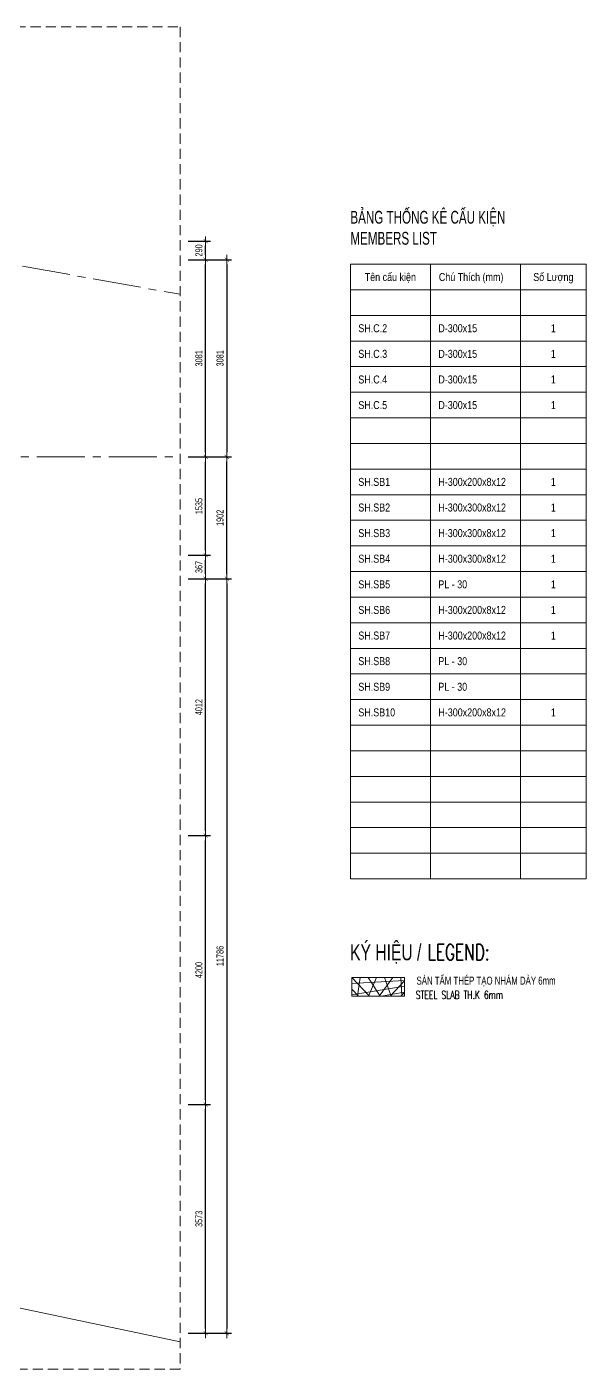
# Model space of a CAD drawing. Header units: millimetres. Extents: x 80771 to 163038, y -101774 to -59328.
# Drawn here: x 154299 to 163038, y -82866 to -61900 of the extents above; entities that cross this region are included whole.
import ezdxf
from ezdxf.enums import TextEntityAlignment as Align

# ---------------------------------------------------------------- set-up
doc = ezdxf.new("R2010")
doc.units = ezdxf.units.MM
doc.linetypes.add('CENTER2', pattern=[1.125, 0.75, -0.125, 0.125, -0.125])
doc.linetypes.add('HIDDEN2', pattern=[4.762499999999999, 3.175, -1.5875])
for name, color, linetype, lineweight in [('NDC_S-CONT', 3, 'Continuous', 20), ('NDC_S-HTCH-MAT', 8, 'Continuous', 15), ('NDC_S-TABL', 3, 'Continuous', 20), ('NDC_S-TEXT-EN', 2, 'Continuous', 20), ('NDC_S-TEXT-VIE', 7, 'Continuous', 20), ('NDC_S_AXIS', 5, 'CENTER2', 13), ('NDC_S_CONTINUOUS', 3, 'Continuous', 20), ('NDC_S_DIM', 1, 'Continuous', 15), ('NDC_S_HIDDEN', 8, 'HIDDEN2', 13)]:
    doc.layers.add(name, color=color, linetype=linetype, lineweight=lineweight)
doc.styles.add('NDC_ARIAL', font='arial.ttf', dxfattribs={"width": 0.85})
doc.styles.add('NDC_DIM', font='', dxfattribs={"width": 0.75})
doc.styles.add('NDC_EN TXT', font='romans.shx', dxfattribs={"width": 0.8})
doc.styles.add('NDC_VIE TXT', font='arial.ttf', dxfattribs={"width": 0.8})
doc.styles.get('NDC_DIM').set_extended_font_data('Dotum')
doc.dimstyles.new('NDC_dim_50', dxfattribs={"dimscale": 50, "dimtxt": 2.2, "dimasz": 1.5, "dimexe": 1.5, "dimexo": 2.5, "dimgap": 1, "dimtad": 1, "dimdec": 0, "dimzin": 0, "dimdsep": 46, "dimtxsty": 'NDC_DIM', "dimblk": 'DIMMARK', "dimcen": 0.09, "dimdle": 1.2, "dimclrd": 1, "dimclre": 1, "dimclrt": 3, "dimadec": 0, "dimazin": 0, "dimtfac": 1, "dimtdec": 0, "dimtix": 1, "dimtofl": 0, "dimtmove": 0, "dimatfit": 3, "dimfxl": 6, "dimfxlon": 1, "dimtolj": 1, "dimtzin": 0, "dimarcsym": 0})

# ---------------------------------------------------------------- blocks, each defined once
blk = doc.blocks.new('DIMMARK')
at = {"layer": 'NDC_S_DIM', "color": 1}
blk.add_line((-1.5, 0), (1, 0), dxfattribs=at)
at = {"layer": 'NDC_S_DIM', "color": 2, "const_width": 0.1}
blk.add_lwpolyline([(-0.4242640687119285, -0.4242640687119285), (0.4242640687119285, 0.4242640687119285)], dxfattribs=at)
blk = doc.blocks.new('*D14')
at = {"layer": 'Defpoints', "color": 0, "transparency": 16777216}
for p in [(156692.2682855606, -65537.55092062142), (156692.2682855606, -68618.24563706561), (157422.515615522, -68618.24563706561)]:
    blk.add_point(p, dxfattribs=at)
at = {"layer": 'NDC_S_DIM', "color": 1, "lineweight": -2, "transparency": 16777216}
for p, q in [((157122.515615522, -65537.55092062142), (157497.515615522, -65537.55092062142)), ((157422.515615522, -65612.55092062142), (157422.515615522, -68543.24563706561)), ((157122.515615522, -68618.24563706561), (157497.515615522, -68618.24563706561))]:
    blk.add_line(p, q, dxfattribs=at)
at = {"layer": 'NDC_S_DIM', "color": 1, "lineweight": -2, "transparency": 16777216, "xscale": 75, "yscale": 75, "zscale": 75}
for p, rotation in [((157422.515615522, -65537.55092062142), 90), ((157422.515615522, -68618.24563706561), 270)]:
    blk.add_blockref('DIMMARK', p, dxfattribs=dict(at, rotation=rotation))
at = {"layer": 'NDC_S_DIM', "color": 3, "transparency": 16777216, "insert": (157317.4409886562, -67077.89827884354), "char_height": 110, "attachment_point": 5, "rotation": 90, "style": 'NDC_DIM'}
blk.add_mtext('\\A1;3081', dxfattribs=at)
blk = doc.blocks.new('*D15')
at = {"layer": 'Defpoints', "color": 0, "transparency": 16777216}
for p in [(156692.2682855606, -70520.15904456827), (156692.2682855606, -82305.73362136498), (157422.5156155218, -82305.73362136498)]:
    blk.add_point(p, dxfattribs=at)
at = {"layer": 'NDC_S_DIM', "color": 1, "lineweight": -2, "transparency": 16777216}
for p, q in [((157122.5156155218, -70520.15904456827), (157497.5156155218, -70520.15904456827)), ((157422.5156155218, -70595.15904456827), (157422.5156155218, -82230.73362136498)), ((157122.5156155218, -82305.73362136498), (157497.5156155218, -82305.73362136498))]:
    blk.add_line(p, q, dxfattribs=at)
at = {"layer": 'NDC_S_DIM', "color": 1, "lineweight": -2, "transparency": 16777216, "xscale": 75, "yscale": 75, "zscale": 75}
for p, rotation in [((157422.5156155218, -70520.15904456827), 90), ((157422.5156155218, -82305.73362136498), 270)]:
    blk.add_blockref('DIMMARK', p, dxfattribs=dict(at, rotation=rotation))
at = {"layer": 'NDC_S_DIM', "color": 3, "transparency": 16777216, "insert": (157317.440988656, -76412.94633296666), "char_height": 110, "attachment_point": 5, "rotation": 90, "style": 'NDC_DIM'}
blk.add_mtext('\\A1;11786', dxfattribs=at)
blk = doc.blocks.new('*D19')
at = {"layer": 'Defpoints', "color": 0, "transparency": 16777216}
for p in [(156692.2682855606, -78732.25279048995), (157092.5156155217, -78732.25279048995), (156692.2682855606, -82305.73362136498)]:
    blk.add_point(p, dxfattribs=at)
at = {"layer": 'NDC_S_DIM', "color": 1, "lineweight": -2, "transparency": 16777216}
for p, q in [((156817.2682855606, -78732.25279048995), (157167.5156155217, -78732.25279048995)), ((157092.5156155217, -82230.73362136498), (157092.5156155217, -78807.25279048995)), ((156817.2682855606, -82305.73362136498), (157167.5156155217, -82305.73362136498))]:
    blk.add_line(p, q, dxfattribs=at)
at = {"layer": 'NDC_S_DIM', "color": 1, "lineweight": -2, "transparency": 16777216, "xscale": 75, "yscale": 75, "zscale": 75}
for p, rotation in [((157092.5156155217, -78732.25279048995), 90), ((157092.5156155217, -82305.73362136498), 270)]:
    blk.add_blockref('DIMMARK', p, dxfattribs=dict(at, rotation=rotation))
at = {"layer": 'NDC_S_DIM', "color": 3, "transparency": 16777216, "insert": (156987.4409886559, -80518.9932059275), "char_height": 110, "attachment_point": 5, "rotation": 90, "style": 'NDC_DIM'}
blk.add_mtext('\\A1;3573', dxfattribs=at)
blk = doc.blocks.new('*D20')
at = {"layer": 'Defpoints', "color": 0, "transparency": 16777216}
for p in [(156692.2682855606, -74532.04180695294), (157092.5156155218, -74532.04180695294), (156692.2682855606, -78732.25279048995)]:
    blk.add_point(p, dxfattribs=at)
at = {"layer": 'NDC_S_DIM', "color": 1, "lineweight": -2, "transparency": 16777216}
for p, q in [((156817.2682855606, -74532.04180695294), (157167.5156155218, -74532.04180695294)), ((157092.5156155218, -78657.25279048995), (157092.5156155218, -74607.04180695294)), ((156817.2682855606, -78732.25279048995), (157167.5156155218, -78732.25279048995))]:
    blk.add_line(p, q, dxfattribs=at)
at = {"layer": 'NDC_S_DIM', "color": 1, "lineweight": -2, "transparency": 16777216, "xscale": 75, "yscale": 75, "zscale": 75}
for p, rotation in [((157092.5156155218, -74532.04180695294), 90), ((157092.5156155218, -78732.25279048995), 270)]:
    blk.add_blockref('DIMMARK', p, dxfattribs=dict(at, rotation=rotation))
at = {"layer": 'NDC_S_DIM', "color": 3, "transparency": 16777216, "insert": (156987.440988656, -76632.14729872147), "char_height": 110, "attachment_point": 5, "rotation": 90, "style": 'NDC_DIM'}
blk.add_mtext('\\A1;4200', dxfattribs=at)
blk = doc.blocks.new('*D21')
at = {"layer": 'Defpoints', "color": 0, "transparency": 16777216}
for p in [(156692.2682855606, -70520.15904456825), (157092.5156155219, -70520.15904456825), (156692.2682855606, -74532.04180695294)]:
    blk.add_point(p, dxfattribs=at)
at = {"layer": 'NDC_S_DIM', "color": 1, "lineweight": -2, "transparency": 16777216}
for p, q in [((156817.2682855606, -70520.15904456825), (157167.5156155219, -70520.15904456825)), ((157092.5156155219, -74457.04180695294), (157092.5156155219, -70595.15904456825)), ((156817.2682855606, -74532.04180695294), (157167.5156155219, -74532.04180695294))]:
    blk.add_line(p, q, dxfattribs=at)
at = {"layer": 'NDC_S_DIM', "color": 1, "lineweight": -2, "transparency": 16777216, "xscale": 75, "yscale": 75, "zscale": 75}
for p, rotation in [((157092.5156155219, -70520.15904456825), 90), ((157092.5156155219, -74532.04180695294), 270)]:
    blk.add_blockref('DIMMARK', p, dxfattribs=dict(at, rotation=rotation))
at = {"layer": 'NDC_S_DIM', "color": 3, "transparency": 16777216, "insert": (156987.4409886562, -72526.10042576063), "char_height": 110, "attachment_point": 5, "rotation": 90, "style": 'NDC_DIM'}
blk.add_mtext('\\A1;4012', dxfattribs=at)
blk = doc.blocks.new('*D22')
at = {"layer": 'Defpoints', "color": 0, "transparency": 16777216}
for p in [(156692.2682855606, -68618.24563706561), (157092.5156155218, -68618.24563706561), (156692.2682855606, -70153.30267624508)]:
    blk.add_point(p, dxfattribs=at)
at = {"layer": 'NDC_S_DIM', "color": 1, "lineweight": -2, "transparency": 16777216}
for p, q in [((156817.2682855606, -68618.24563706561), (157167.5156155218, -68618.24563706561)), ((157092.5156155218, -70078.30267624508), (157092.5156155218, -68693.24563706561)), ((156817.2682855606, -70153.30267624508), (157167.5156155218, -70153.30267624508))]:
    blk.add_line(p, q, dxfattribs=at)
at = {"layer": 'NDC_S_DIM', "color": 1, "lineweight": -2, "transparency": 16777216, "xscale": 75, "yscale": 75, "zscale": 75}
for p, rotation in [((157092.5156155218, -68618.24563706561), 90), ((157092.5156155218, -70153.30267624508), 270)]:
    blk.add_blockref('DIMMARK', p, dxfattribs=dict(at, rotation=rotation))
at = {"layer": 'NDC_S_DIM', "color": 3, "transparency": 16777216, "insert": (156987.4409886561, -69385.77415665537), "char_height": 110, "attachment_point": 5, "rotation": 90, "style": 'NDC_DIM'}
blk.add_mtext('\\A1;1535', dxfattribs=at)
blk = doc.blocks.new('*D23')
at = {"layer": 'Defpoints', "color": 0, "transparency": 16777216}
for p in [(156692.2682855606, -65537.55092062142), (157092.515615522, -65537.55092062142), (156692.2682855606, -68618.24563706561)]:
    blk.add_point(p, dxfattribs=at)
at = {"layer": 'NDC_S_DIM', "color": 1, "lineweight": -2, "transparency": 16777216}
for p, q in [((156817.2682855606, -65537.55092062142), (157167.515615522, -65537.55092062142)), ((157092.515615522, -68543.24563706561), (157092.515615522, -65612.55092062142)), ((156817.2682855606, -68618.24563706561), (157167.515615522, -68618.24563706561))]:
    blk.add_line(p, q, dxfattribs=at)
at = {"layer": 'NDC_S_DIM', "color": 1, "lineweight": -2, "transparency": 16777216, "xscale": 75, "yscale": 75, "zscale": 75}
for p, rotation in [((157092.515615522, -65537.55092062142), 90), ((157092.515615522, -68618.24563706561), 270)]:
    blk.add_blockref('DIMMARK', p, dxfattribs=dict(at, rotation=rotation))
at = {"layer": 'NDC_S_DIM', "color": 3, "transparency": 16777216, "insert": (156987.4409886562, -67077.89827884354), "char_height": 110, "attachment_point": 5, "rotation": 90, "style": 'NDC_DIM'}
blk.add_mtext('\\A1;3081', dxfattribs=at)
blk = doc.blocks.new('*D24')
at = {"layer": 'Defpoints', "color": 0, "transparency": 16777216}
for p in [(156692.2682855606, -65247.52735788927), (157092.515615522, -65247.52735788927), (156692.2682855606, -65537.5509206214)]:
    blk.add_point(p, dxfattribs=at)
at = {"layer": 'NDC_S_DIM', "color": 1, "lineweight": -2, "transparency": 16777216}
for p, q in [((156817.2682855606, -65247.52735788927), (157167.515615522, -65247.52735788927)), ((157092.515615522, -65462.5509206214), (157092.515615522, -65322.52735788927)), ((156817.2682855606, -65537.5509206214), (157167.515615522, -65537.5509206214))]:
    blk.add_line(p, q, dxfattribs=at)
at = {"layer": 'NDC_S_DIM', "color": 1, "lineweight": -2, "transparency": 16777216, "xscale": 75, "yscale": 75, "zscale": 75}
for p, rotation in [((157092.515615522, -65247.52735788927), 90), ((157092.515615522, -65537.5509206214), 270)]:
    blk.add_blockref('DIMMARK', p, dxfattribs=dict(at, rotation=rotation))
at = {"layer": 'NDC_S_DIM', "color": 3, "transparency": 16777216, "insert": (156987.4409886562, -65392.53913925536), "char_height": 110, "attachment_point": 5, "rotation": 90, "style": 'NDC_DIM'}
blk.add_mtext('\\A1;290', dxfattribs=at)
blk = doc.blocks.new('*D25')
at = {"layer": 'Defpoints', "color": 0, "transparency": 16777216}
for p in [(156692.2682855606, -70153.3026762451), (157092.5156155219, -70153.3026762451), (156692.2682855606, -70520.15904456828)]:
    blk.add_point(p, dxfattribs=at)
at = {"layer": 'NDC_S_DIM', "color": 1, "lineweight": -2, "transparency": 16777216}
for p, q in [((156817.2682855606, -70153.3026762451), (157167.5156155219, -70153.3026762451)), ((157092.5156155219, -70445.15904456828), (157092.5156155219, -70228.3026762451)), ((156817.2682855606, -70520.15904456828), (157167.5156155219, -70520.15904456828))]:
    blk.add_line(p, q, dxfattribs=at)
at = {"layer": 'NDC_S_DIM', "color": 1, "lineweight": -2, "transparency": 16777216, "xscale": 75, "yscale": 75, "zscale": 75}
for p, rotation in [((157092.5156155219, -70153.3026762451), 90), ((157092.5156155219, -70520.15904456828), 270)]:
    blk.add_blockref('DIMMARK', p, dxfattribs=dict(at, rotation=rotation))
at = {"layer": 'NDC_S_DIM', "color": 3, "transparency": 16777216, "insert": (156987.4409886562, -70336.73086040672), "char_height": 110, "attachment_point": 5, "rotation": 90, "style": 'NDC_DIM'}
blk.add_mtext('\\A1;367', dxfattribs=at)
blk = doc.blocks.new('*D26')
at = {"layer": 'Defpoints', "color": 0, "transparency": 16777216}
for p in [(156692.2682855606, -68618.24563706564), (157422.5156155221, -68618.24563706564), (156692.2682855606, -70520.15904456828)]:
    blk.add_point(p, dxfattribs=at)
at = {"layer": 'NDC_S_DIM', "color": 1, "lineweight": -2, "transparency": 16777216}
for p, q in [((157122.5156155221, -68618.24563706564), (157497.5156155221, -68618.24563706564)), ((157422.5156155221, -70445.15904456828), (157422.5156155221, -68693.24563706564)), ((157122.5156155221, -70520.15904456828), (157497.5156155221, -70520.15904456828))]:
    blk.add_line(p, q, dxfattribs=at)
at = {"layer": 'NDC_S_DIM', "color": 1, "lineweight": -2, "transparency": 16777216, "xscale": 75, "yscale": 75, "zscale": 75}
for p, rotation in [((157422.5156155221, -68618.24563706564), 90), ((157422.5156155221, -70520.15904456828), 270)]:
    blk.add_blockref('DIMMARK', p, dxfattribs=dict(at, rotation=rotation))
at = {"layer": 'NDC_S_DIM', "color": 3, "transparency": 16777216, "insert": (157317.4409886563, -69569.20234081699), "char_height": 110, "attachment_point": 5, "rotation": 90, "style": 'NDC_DIM'}
blk.add_mtext('\\A1;1902', dxfattribs=at)

msp = doc.modelspace()

# ---------------------------------------------------------------- hatches: boundary and pattern name
at = {"layer": 'NDC_S-HTCH-MAT', "linetype": 'Continuous'}
h = msp.add_hatch(dxfattribs=at)
h.set_pattern_fill('NET3', color=256, scale=50)
h.set_pattern_definition([(0, (-543878387.9763126, -2318078935.118566), (0, 158.75), []), (59.99999999999999, (-543878387.9763126, -2318078935.118566), (-137.4815328507796, 79.37500000000001), []), (120, (-543878387.9763126, -2318078935.118566), (-137.4815328507796, -79.37499999999996), [])])
h.paths.add_polyline_path([(159378.9113013124, -76751.32802396458), (160198.3570790863, -76751.32802348775), (160198.3570790863, -77039.37775712651), (159378.9113015509, -77039.37775760335)])

# ---------------------------------------------------------------- linework, layer by layer
at = {"layer": 'NDC_S-CONT'}
msp.add_lwpolyline([(159378.9113013124, -76751.32802396458), (160198.3570790863, -76751.32802348775), (160198.3570790863, -77039.37775712651), (159378.9113015509, -77039.37775760335)], close=True, dxfattribs=at)
at = {"layer": 'NDC_S-TABL'}
for p, q in [((159353.1813622093, -65607.75223820008), (159353.1813622093, -75207.75224073802)), ((159353.1813622093, -65607.75223820008), (163037.8103917217, -65607.75223820008)), ((160603.1813622093, -65607.75223820008), (160603.1813622093, -75207.75224073802)), ((162012.8103917217, -65607.75223820008), (162012.8103910065, -75207.75224073802)), ((163037.8103917217, -65607.75223820008), (163037.8103910065, -75207.75224073802)), ((159353.1813622093, -66007.75223820008), (163037.8103917217, -66007.75223820008)), ((159353.1813619709, -66407.75223820008), (163037.8103914833, -66407.75223915375)), ((159353.1813622093, -66807.75223820008), (163037.8103914833, -66807.75223915375)), ((159353.1813622093, -67207.75223820008), (163037.8103917217, -67207.75223915375)), ((159353.1813622093, -67607.75223820008), (163037.8103917217, -67607.75223915375)), ((159353.1813622093, -68007.75223820008), (163037.8103917217, -68007.75223820008)), ((159353.1813622093, -68407.75223820008), (163037.8103917217, -68407.75223820008)), ((159353.1813622093, -68807.75223820008), (163037.8103914833, -68807.75223915375)), ((159353.1813622093, -69207.75223820008), (163037.8103914833, -69207.75223915375)), ((159353.1813618517, -69607.75223867691), (163037.8103913641, -69607.75223867691)), ((159353.1813618517, -70007.75223891233), (163037.8103913641, -70007.75223891233)), ((159353.1813618517, -70407.75223914775), (163037.8103913641, -70407.75223914775)), ((159353.1813618517, -70807.75223938315), (163037.8103913641, -70807.75223938315)), ((159353.1813622093, -71207.75223938315), (163037.8103914833, -71207.75224033682)), ((159353.1813622093, -71607.75223938315), (163037.8103914833, -71607.75224033682)), ((159353.1813618517, -72007.75223985998), (163037.8103913641, -72007.75223985998)), ((159353.1813618517, -72407.7522400954), (163037.8103913641, -72407.7522400954)), ((159353.1813618517, -72807.7522403308), (163037.8103913641, -72807.7522403308)), ((159353.1813618517, -73207.75224056622), (163037.8103913641, -73207.75224056622)), ((159353.1813618517, -73607.75224080161), (163037.8103913641, -73607.75224080161)), ((159353.1813618517, -74007.75224103703), (163037.8103913641, -74007.75224103703)), ((159353.1813618517, -74407.75224127242), (163037.8103913641, -74407.75224127242)), ((159353.1813618517, -74807.75224050261), (163037.8103913641, -74807.75224050261)), ((159353.1813618517, -75207.752240738), (163037.8103913641, -75207.752240738))]:
    msp.add_line(p, q, dxfattribs=at)
at = {"layer": 'NDC_S_AXIS', "ltscale": 1000}
for p, q in [((139831.4689210762, -63074.50856782069), (156692.2682855606, -66077.83845461783)), ((139831.4689210762, -68618.24563706559), (156692.2682855606, -68618.24563706559))]:
    msp.add_line(p, q, dxfattribs=at)
at = {"layer": 'NDC_S_CONTINUOUS'}
msp.add_line((139831.4689210762, -78897.21104095431), (156692.2682855606, -82439.66895168429), dxfattribs=at)
at = {"layer": 'NDC_S_HIDDEN', "ltscale": 50}
msp.add_lwpolyline([(139831.4689210762, -61900.06917770934), (156692.2682855606, -61900.06917770934), (156692.2682855606, -82866.35770974366), (139831.4689210762, -82866.35770974366)], close=True, dxfattribs=at)

# ---------------------------------------------------------------- texts
at = {"layer": 'NDC_S-TEXT-EN', "style": 'NDC_EN TXT', "width": 0.7}
for s, height, p in [('LEGEND:', 249.9999999999999, (160562.0689851244, -76479.8264303748)), ('STEEL SLAB TH.K 6mm', 125, (160374.6162729835, -77083.60631995839))]:
    msp.add_text(s, height=height, dxfattribs=at).set_placement(p)
at = {"layer": 'NDC_S-TEXT-VIE', "style": 'NDC_VIE TXT'}
for s, height, width, p in [('BẢNG THỐNG KÊ CẤU KIỆN', 200, 0.65, (159354.0713699436, -64774.25780622758)), ('MEMBERS LIST', 200, 0.65, (159354.0713699436, -65102.7900523404)), ('KÝ HIỆU /', 249.9999999999999, 0.7, (159349.300300618, -76229.82643132847))]:
    msp.add_text(s, height=height, dxfattribs=dict(at, width=width)).set_placement(p, align=Align.TOP_LEFT)
at = {"layer": 'NDC_S-TEXT-VIE', "style": 'NDC_ARIAL', "width": 0.8}
for s, p in [('Tên cấu kiện', (159978.1813622093, -65807.75223820008)), ('Chú Thích (mm)', (161240.4609342194, -65807.75223820008)), ('Số Lượng', (162525.3103914833, -65807.75223820008)), ('1', (162525.3103916182, -66607.75223820008)), ('1', (162525.3103915147, -67007.75223820008)), ('1', (162525.3103914111, -67407.75223820008)), ('1', (162525.3103917217, -67807.75223799761)), ('1', (162525.3103912041, -69007.75223820008)), ('1', (162525.3103912041, -69407.7522384898)), ('1', (162525.3103912041, -69807.75223872522)), ('1', (162525.3103912041, -70207.75223896065)), ('1', (162525.3103912041, -70607.75223919604)), ('1', (162525.3103906865, -71007.75223938315)), ('1', (162525.3103905829, -71407.75223938315)), ('1', (162525.3103906865, -72607.75224010655))]:
    msp.add_text(s, height=125, dxfattribs=at).set_placement(p, align=Align.MIDDLE_CENTER)
for s, p in [('SH.C.2', (159478.1813621058, -66607.75223820008)), ('D-300x15', (160728.1813621058, -66607.75223820008)), ('SH.C.3', (159478.1813620023, -67007.75223820008)), ('D-300x15', (160728.1813620023, -67007.75223820008)), ('SH.C.4', (159478.1813618987, -67407.75223820008)), ('D-300x15', (160728.1813618987, -67407.75223820008)), ('SH.C.5', (159478.1813622093, -67807.75223799761)), ('D-300x15', (160728.1813622093, -67807.75223799761)), ('SH.SB1', (159478.1813616917, -69007.75223820008)), ('H-300x200x8x12', (160728.1813616917, -69007.75223820008)), ('SH.SB2', (159478.1813616917, -69407.7522384898)), ('H-300x300x8x12', (160728.1813616917, -69407.7522384898)), ('SH.SB3', (159478.1813616917, -69807.75223872522)), ('H-300x300x8x12', (160728.1813616917, -69807.75223872522)), ('SH.SB4', (159478.1813616917, -70207.75223896065)), ('H-300x300x8x12', (160728.1813616917, -70207.75223896065)), ('SH.SB5', (159478.1813616917, -70607.75223919604)), ('PL - 30', (160728.1813616917, -70607.75223919604)), ('SH.SB6', (159478.1813611741, -71007.75223938315)), ('H-300x200x8x12', (160728.1813611741, -71007.75223938315)), ('SH.SB7', (159478.1813610705, -71407.75223938315)), ('H-300x200x8x12', (160728.1813610705, -71407.75223938315)), ('SH.SB8', (159478.1813610705, -71807.75223967913)), ('PL - 30', (160728.1813616917, -71807.75223967287)), ('SH.SB9', (159478.1813610705, -72207.75223991455)), ('PL - 30', (160728.1813616917, -72207.7522399083)), ('SH.SB10', (159478.1813611741, -72607.75224010655)), ('H-300x200x8x12', (160728.1813611741, -72607.75224010655))]:
    msp.add_text(s, height=125, dxfattribs=at).set_placement(p, align=Align.MIDDLE_LEFT)
at = {"layer": 'NDC_S-TEXT-VIE', "style": 'NDC_VIE TXT', "width": 0.7}
msp.add_text('SÀN TẤM THÉP TẠO NHÁM DÀY 6mm', height=125, dxfattribs=at).set_placement((160387.3883121586, -76860.66954618138))

# ---------------------------------------------------------------- dimensions: what is measured, and where the dimension line sits
at = {"layer": 'NDC_S_DIM'}
for base, p1, p2, picture, middle in [((157092.515615522, -65247.52735788927), (156692.2682855606, -65537.55092062138), (156692.2682855606, -65247.52735788924), '*D24', (156987.4409886562, -65392.53913925536)), ((157422.515615522, -68618.24563706561), (156692.2682855606, -65537.55092062139), (156692.2682855606, -68618.24563706559), '*D14', (157317.4409886562, -67077.89827884354)), ((157092.515615522, -65537.55092062142), (156692.2682855606, -68618.24563706559), (156692.2682855606, -65537.55092062139), '*D23', (156987.4409886562, -67077.89827884354)), ((157092.5156155218, -68618.24563706561), (156692.2682855606, -70153.30267624505), (156692.2682855606, -68618.24563706559), '*D22', (156987.4409886561, -69385.77415665537)), ((157422.5156155221, -68618.24563706564), (156692.2682855606, -70520.15904456825), (156692.2682855606, -68618.24563706561), '*D26', (157317.4409886563, -69569.20234081699)), ((157092.5156155219, -70153.3026762451), (156692.2682855606, -70520.15904456825), (156692.2682855606, -70153.30267624508), '*D25', (156987.4409886562, -70336.73086040672)), ((157422.5156155218, -82305.73362136498), (156692.2682855606, -70520.15904456824), (156692.2682855606, -82305.73362136495), '*D15', (157317.440988656, -76412.94633296666)), ((157092.5156155219, -70520.15904456825), (156692.2682855606, -74532.04180695291), (156692.2682855606, -70520.15904456822), '*D21', (156987.4409886562, -72526.10042576063)), ((157092.5156155218, -74532.04180695294), (156692.2682855606, -78732.25279048992), (156692.2682855606, -74532.04180695291), '*D20', (156987.440988656, -76632.14729872147)), ((157092.5156155217, -78732.25279048995), (156692.2682855606, -82305.73362136495), (156692.2682855606, -78732.25279048992), '*D19', (156987.4409886559, -80518.9932059275))]:
    dim = msp.add_linear_dim(base=base, p1=p1, p2=p2, angle=90, dimstyle='NDC_dim_50', override={"dimtmove": 1}, dxfattribs=at)
    dim.commit()
    dim.dimension.update_dxf_attribs({"geometry": picture, "text_midpoint": middle})

doc.saveas('drawing.dxf')
